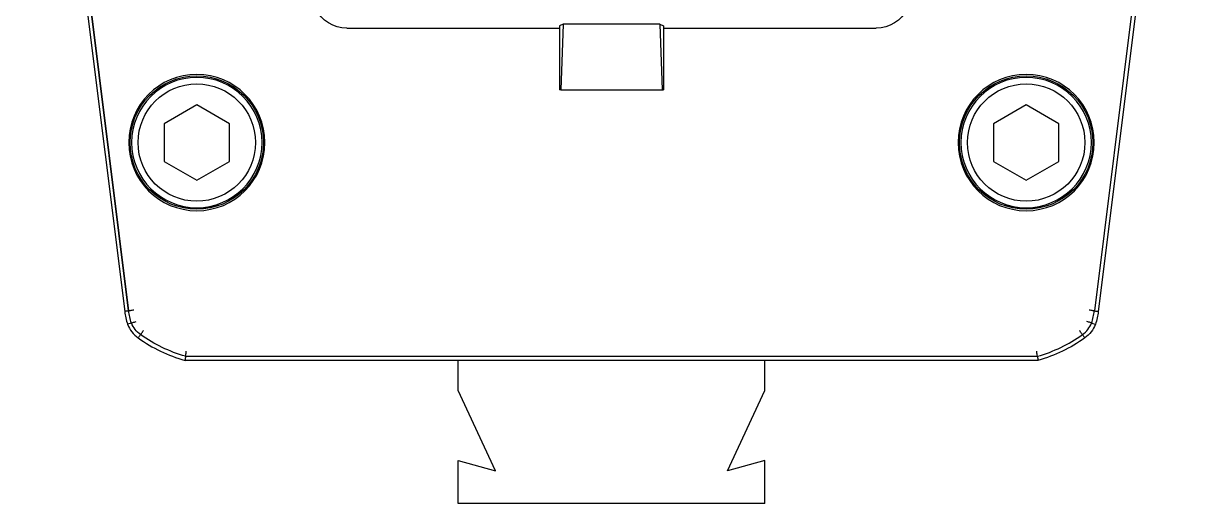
# Model space of a CAD drawing. Header units: inches. Extents: x -0.4 to 22.1, y -0.1 to 18.6.
# Drawn here: x 2.514 to 4.289, y 15.587 to 16.311 of the extents above; entities that cross this region are included whole.
import ezdxf

# ---------------------------------------------------------------- set-up
doc = ezdxf.new("R2010")
doc.units = ezdxf.units.IN
doc.header["$MEASUREMENT"] = 0
doc.layers.add('Graze 2.0', color=253, linetype='Continuous')

msp = doc.modelspace()

# ---------------------------------------------------------------- linework, layer by layer
at = {"layer": 'Graze 2.0'}
for p, q in [((2.514329, 17.105219), (2.667033, 15.876481)), ((2.67296, 15.877319), (2.520288, 17.1058)), ((2.673159, 15.877347), (2.520488, 17.105819)), ((4.283529, 17.1058), (4.130857, 15.877319)), ((4.289488, 17.105219), (4.136784, 15.876481)), ((3.002358, 16.304119), (3.323172, 16.304119)), ((3.329046, 16.31039), (3.323168, 16.307451)), ((3.323168, 16.307451), (3.323168, 16.210965)), ((3.329046, 16.31039), (3.325574, 16.210965)), ((3.474771, 16.31039), (3.329046, 16.31039)), ((3.474771, 16.31039), (3.478243, 16.210965)), ((3.474771, 16.31039), (3.480649, 16.307451)), ((3.480645, 16.304119), (3.801459, 16.304119)), ((3.480649, 16.307451), (3.480649, 16.210965)), ((3.325574, 16.210965), (3.323168, 16.210965)), ((3.325574, 16.210965), (3.478243, 16.210965)), ((3.478243, 16.210965), (3.480649, 16.210965)), ((2.775924, 16.188263), (2.726712, 16.15985)), ((2.825137, 16.15985), (2.775924, 16.188263)), ((4.027893, 16.188263), (3.97868, 16.15985)), ((4.077105, 16.15985), (4.027893, 16.188263)), ((2.726712, 16.15985), (2.726712, 16.103024)), ((2.825137, 16.103024), (2.825137, 16.15985)), ((3.97868, 16.15985), (3.97868, 16.103024)), ((4.077105, 16.103024), (4.077105, 16.15985)), ((2.726712, 16.103024), (2.775924, 16.074612)), ((2.775924, 16.074612), (2.825137, 16.103024)), ((3.97868, 16.103024), (4.027893, 16.074612)), ((4.027893, 16.074612), (4.077105, 16.103024)), ((4.045726, 15.802556), (2.758091, 15.802556)), ((4.044892, 15.808541), (2.758925, 15.808541)), ((3.170364, 15.757004), (3.170364, 15.802555)), ((3.633454, 15.757004), (3.633454, 15.802555)), ((3.226909, 15.635742), (3.170364, 15.757004)), ((3.576908, 15.635742), (3.633454, 15.757004)), ((3.170364, 15.586555), (3.170364, 15.651446)), ((3.170364, 15.651446), (3.226909, 15.635742)), ((3.633454, 15.651446), (3.576908, 15.635742)), ((3.633454, 15.586555), (3.633454, 15.651446)), ((3.633454, 15.586555), (3.170364, 15.586555))]:
    msp.add_line(p, q, dxfattribs=at)
at = {"layer": 'Graze 2.0', "extrusion": (0, 0, -1)}
for centre, radius in [((-2.775924, 16.131437), 0.102867), ((-2.775924, 16.131437), 0.098425), ((-4.027893, 16.131437), 0.102867), ((-4.027893, 16.131437), 0.098425)]:
    msp.add_circle(centre, radius, dxfattribs=at)
at = {"layer": 'Graze 2.0'}
for centre, radius in [((2.775924, 16.131437), 0.100737), ((4.027893, 16.131437), 0.100737), ((2.775924, 16.131437), 0.088583), ((4.027893, 16.131437), 0.088583)]:
    msp.add_circle(centre, radius, dxfattribs=at)
at = {"layer": 'Graze 2.0', "extrusion": (0, 0, -1)}
for centre, radius, start, end in [((-3.002358, 16.356634), 0.052516, 270, 333.434949), ((-3.801459, 16.356634), 0.052516, 206.565051, 270), ((-2.829637, 15.902191), 0.158438, 344.183289, 350.97832), ((-3.97418, 15.902191), 0.164624, 188.984926, 195.915247), ((-2.712465, 15.872695), 0.037831, 304.608532, 338.788747), ((-4.091352, 15.872695), 0.044016, 200.821163, 235.322544), ((-2.820059, 16.022124), 0.22196, 285.980036, 305.559732), ((-3.983758, 16.022124), 0.228145, 234.452763, 254.239495)]:
    msp.add_arc(centre, radius, start, end, dxfattribs=at)
at = {"layer": 'Graze 2.0'}
for centre, radius, start, end in [((2.829637, 15.902191), 0.164624, 188.984926, 195.915247), ((3.97418, 15.902191), 0.158438, 344.183289, 350.97832), ((2.712465, 15.872695), 0.044016, 200.821163, 235.322544), ((4.091352, 15.872695), 0.037831, 304.608532, 338.788747), ((2.820059, 16.022124), 0.228145, 234.452763, 254.239495), ((3.983758, 16.022124), 0.22196, 285.980036, 305.559732)]:
    msp.add_arc(centre, radius, start, end, dxfattribs=at)
for points in [[(2.67296, 15.877319), (2.670984, 15.877039), (2.669009, 15.87676), (2.667033, 15.876481)], [(4.130857, 15.877319), (4.132833, 15.877039), (4.134809, 15.87676), (4.136784, 15.876481)], [(2.758925, 15.808541), (2.758645, 15.806546), (2.758367, 15.804551), (2.758091, 15.802556)], [(4.044892, 15.808541), (4.045172, 15.806546), (4.04545, 15.804551), (4.045726, 15.802556)]]:
    msp.add_open_spline(points, degree=3, dxfattribs=at)
for points, knots in [([(2.680754, 15.878423), (2.678756, 15.87814), (2.676747, 15.877855), (2.673879, 15.877449), (2.673013, 15.877326), (2.67296, 15.877319)], [0, 0, 0, 0, 0.5, 0.5, 1, 1, 1, 1]), ([(4.130857, 15.877319), (4.130804, 15.877326), (4.129938, 15.877449), (4.12707, 15.877855), (4.125061, 15.87814), (4.123063, 15.878423)], [0, 0, 0, 0, 0.5, 0.5, 1, 1, 1, 1]), ([(2.677007, 15.858943), (2.676459, 15.85876), (2.675912, 15.858577), (2.674018, 15.857945), (2.672671, 15.857496), (2.671323, 15.857049)], [0, 0, 0, 0, 0.28893926, 0.28893926, 1, 1, 1, 1]), ([(2.677007, 15.858943), (2.677057, 15.85896), (2.677889, 15.859238), (2.680638, 15.860162), (2.682564, 15.860812), (2.684475, 15.861461)], [0, 0, 0, 0, 0.5, 0.5, 1, 1, 1, 1]), ([(4.126811, 15.858943), (4.12676, 15.85896), (4.125928, 15.859238), (4.123179, 15.860162), (4.121253, 15.860812), (4.119342, 15.861461)], [0, 0, 0, 0, 0.5, 0.5, 1, 1, 1, 1]), ([(4.126811, 15.858943), (4.127358, 15.85876), (4.127905, 15.858577), (4.129799, 15.857945), (4.131146, 15.857496), (4.132494, 15.857049)], [0, 0, 0, 0, 0.28893926, 0.28893926, 1, 1, 1, 1]), ([(2.690863, 15.841394), (2.690532, 15.840922), (2.6902, 15.84045), (2.689053, 15.838818), (2.688238, 15.837657), (2.687422, 15.836497)], [0, 0, 0, 0, 0.28893948, 0.28893948, 1, 1, 1, 1]), ([(2.690863, 15.841394), (2.690894, 15.841438), (2.691397, 15.842154), (2.693062, 15.844525), (2.694225, 15.846183), (2.695385, 15.847837)], [0, 0, 0, 0, 0.5, 0.5, 1, 1, 1, 1]), ([(4.112954, 15.841394), (4.112923, 15.841438), (4.11242, 15.842154), (4.110755, 15.844525), (4.109592, 15.846183), (4.108432, 15.847837)], [0, 0, 0, 0, 0.5, 0.5, 1, 1, 1, 1]), ([(4.112954, 15.841394), (4.113286, 15.840922), (4.113617, 15.84045), (4.114764, 15.838818), (4.11558, 15.837657), (4.116396, 15.836497)], [0, 0, 0, 0, 0.28893948, 0.28893948, 1, 1, 1, 1]), ([(2.758925, 15.808541), (2.758933, 15.808595), (2.759057, 15.80948), (2.759466, 15.81238), (2.759753, 15.814406), (2.76004, 15.816412)], [0, 0, 0, 0, 0.5, 0.5, 1, 1, 1, 1]), ([(4.044892, 15.808541), (4.044884, 15.808595), (4.04476, 15.80948), (4.044351, 15.81238), (4.044064, 15.814406), (4.043778, 15.816412)], [0, 0, 0, 0, 0.5, 0.5, 1, 1, 1, 1])]:
    msp.add_open_spline(points, degree=3, knots=knots, dxfattribs=at)

doc.saveas('drawing.dxf')
